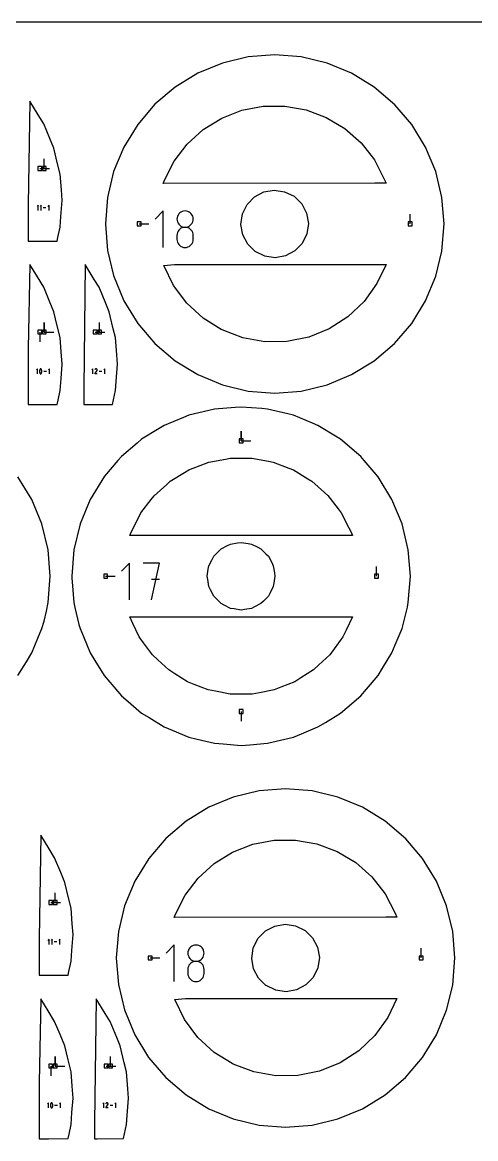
# Model space of a CAD drawing. Extents: x 0 to 800, y 0 to 1000.
# Drawn here: x 593.9 to 660.8, y 835 to 1000 of the extents above; entities that cross this region are included whole.
import ezdxf

# ---------------------------------------------------------------- set-up
doc = ezdxf.new("R2010")
doc.units = 0
doc.header["$MEASUREMENT"] = 0
for name, color, linetype in [('annotation', 7, 'Continuous'), ('boundary', 7, 'Continuous'), ('frame', 7, 'Continuous'), ('hole', 7, 'Continuous')]:
    doc.layers.add(name, color=color, linetype=linetype)

msp = doc.modelspace()

# ---------------------------------------------------------------- linework, layer by layer
at = {"layer": 'annotation', "color": 1}
for p, q in [((596.454135, 978.401139), (597.882885, 978.401139)), ((597.120386, 978.401139), (597.120386, 979.829889)), ((596.219763, 972.964966), (596.051762, 972.796918)), ((596.219763, 972.209268), (596.219763, 972.964966)), ((596.671151, 972.964966), (596.50315, 972.796918)), ((596.671151, 972.209268), (596.671151, 972.964966)), ((597.367788, 972.587117), (596.954585, 972.587117)), ((597.819129, 972.964966), (597.651127, 972.796918)), ((597.819129, 972.209268), (597.819129, 972.964966)), ((614.682229, 972.126289), (613.481619, 970.925341)), ((614.682229, 966.725749), (614.682229, 972.126289)), ((616.989606, 971.692878), (616.871194, 971.525671)), ((617.13422, 971.837378), (616.989606, 971.692878)), ((617.301627, 971.95574), (617.13422, 971.837378)), ((617.488418, 972.044533), (617.301627, 971.95574)), ((617.691184, 972.100325), (617.488418, 972.044533)), ((617.906516, 972.119685), (617.691184, 972.100325)), ((618.121848, 972.100325), (617.906516, 972.119685)), ((617.906516, 972.119685), (617.906516, 972.119685)), ((618.324614, 972.044533), (618.121848, 972.100325)), ((618.511406, 971.95574), (618.324614, 972.044533)), ((618.678813, 971.837378), (618.511406, 971.95574)), ((618.823427, 971.692878), (618.678813, 971.837378)), ((618.941839, 971.525671), (618.823427, 971.692878)), ((611.139522, 970.207347), (612.568272, 970.207347)), ((616.726613, 971.136862), (616.707262, 970.922124)), ((616.707262, 970.922124), (616.707262, 970.922124)), ((616.707262, 970.922124), (616.726624, 970.706377)), ((616.782393, 971.339189), (616.726613, 971.136862)), ((616.726624, 970.706377), (616.782432, 970.503266)), ((616.871194, 971.525671), (616.782393, 971.339189)), ((616.782432, 970.503266), (616.871269, 970.316193)), ((616.871269, 970.316193), (616.989717, 970.148564)), ((616.989717, 970.148564), (617.134359, 970.00378)), ((618.678673, 970.00378), (618.823315, 970.148564)), ((618.823315, 970.148564), (618.941763, 970.316193)), ((618.941763, 970.316193), (619.0306, 970.503266)), ((619.030639, 971.339189), (618.941839, 971.525671)), ((619.0306, 970.503266), (619.086409, 970.706377)), ((619.08642, 971.136862), (619.030639, 971.339189)), ((619.086409, 970.706377), (619.105771, 970.922124)), ((619.105771, 970.922124), (619.08642, 971.136862)), ((619.105771, 970.922124), (619.105771, 970.922124)), ((651.139522, 970.207347), (651.139522, 971.636097)), ((616.726613, 968.736213), (616.707262, 968.520567)), ((616.707262, 968.520567), (616.707262, 967.923141)), ((616.782393, 968.939245), (616.726613, 968.736213)), ((616.871194, 969.126259), (616.782393, 968.939245)), ((616.989606, 969.293846), (616.871194, 969.126259)), ((617.13422, 969.438601), (616.989606, 969.293846)), ((617.301627, 969.557118), (617.13422, 969.438601)), ((617.134359, 970.00378), (617.301778, 969.885246)), ((617.488418, 969.645991), (617.301627, 969.557118)), ((617.301778, 969.885246), (617.488555, 969.796365)), ((617.691184, 969.701812), (617.488418, 969.645991)), ((617.488555, 969.796365), (617.691273, 969.74054)), ((617.906516, 969.721176), (617.691184, 969.701812)), ((617.691273, 969.74054), (617.906516, 969.721176)), ((617.906516, 969.721176), (618.121759, 969.74054)), ((618.121848, 969.701823), (617.906516, 969.721176)), ((617.906516, 969.721176), (617.906516, 969.721176)), ((617.906516, 969.721176), (617.906516, 969.721176)), ((618.121759, 969.74054), (618.324478, 969.796365)), ((618.324614, 969.64603), (618.121848, 969.701823)), ((618.324478, 969.796365), (618.511255, 969.885246)), ((618.511406, 969.557194), (618.324614, 969.64603)), ((618.511255, 969.885246), (618.678673, 970.00378)), ((618.678813, 969.438713), (618.511406, 969.557194)), ((618.823427, 969.293986), (618.678813, 969.438713)), ((618.941839, 969.126409), (618.823427, 969.293986)), ((619.030639, 968.939382), (618.941839, 969.126409)), ((619.08642, 968.736302), (619.030639, 968.939382)), ((619.105771, 968.520567), (619.08642, 968.736302)), ((619.105771, 967.923141), (619.105771, 968.520567)), ((619.105771, 968.520567), (619.105771, 968.520567)), ((616.707262, 967.923141), (616.707262, 967.923141)), ((616.707262, 967.923141), (616.726624, 967.70751)), ((616.726624, 967.70751), (616.782432, 967.50471)), ((616.782432, 967.50471), (616.871269, 967.318088)), ((616.871269, 967.318088), (616.989717, 967.150993)), ((616.989717, 967.150993), (617.134359, 967.006772)), ((617.134359, 967.006772), (617.301778, 966.888772)), ((617.301778, 966.888772), (617.488555, 966.800341)), ((617.488555, 966.800341), (617.691273, 966.744828)), ((617.691273, 966.744828), (617.906516, 966.72558)), ((617.906516, 966.72558), (618.121759, 966.744828)), ((618.121759, 966.744828), (618.324478, 966.800341)), ((618.324478, 966.800341), (618.511255, 966.888772)), ((618.511255, 966.888772), (618.678673, 967.006772)), ((618.678673, 967.006772), (618.823315, 967.150993)), ((618.823315, 967.150993), (618.941763, 967.318088)), ((618.941763, 967.318088), (619.0306, 967.50471)), ((619.0306, 967.50471), (619.086409, 967.70751)), ((619.086409, 967.70751), (619.105771, 967.923141)), ((617.906516, 966.72558), (617.906516, 966.72558)), ((597.120386, 954.236628), (597.120386, 955.665378)), ((597.120386, 954.236628), (597.120386, 955.665378)), ((597.120386, 955.665378), (597.120386, 954.236628)), ((605.295386, 954.236628), (605.295386, 955.665378)), ((596.454135, 954.236628), (596.454135, 952.807878)), ((597.120386, 954.236628), (598.549136, 954.236628)), ((604.629136, 954.236628), (606.057886, 954.236628)), ((596.136694, 948.800456), (595.968692, 948.632407)), ((596.136694, 948.044758), (596.136694, 948.800456)), ((596.44184, 948.602397), (596.427356, 948.530883)), ((596.463566, 948.672495), (596.44184, 948.602397)), ((596.492534, 948.740617), (596.463566, 948.672495)), ((596.502289, 948.756839), (596.492534, 948.740617)), ((596.492534, 948.740617), (596.492534, 948.740617)), ((596.514447, 948.770663), (596.502289, 948.756839)), ((596.528604, 948.781956), (596.514447, 948.770663)), ((596.544359, 948.790583), (596.528604, 948.781956)), ((596.561308, 948.79641), (596.544359, 948.790583)), ((596.579049, 948.799305), (596.561308, 948.79641)), ((596.59718, 948.799132), (596.579049, 948.799305)), ((596.615299, 948.795758), (596.59718, 948.799132)), ((596.633001, 948.78905), (596.615299, 948.795758)), ((596.639778, 948.785489), (596.633001, 948.78905)), ((596.633001, 948.78905), (596.633001, 948.78905)), ((596.646281, 948.781399), (596.639778, 948.785489)), ((596.652479, 948.776811), (596.646281, 948.781399)), ((596.65834, 948.771759), (596.652479, 948.776811)), ((596.663832, 948.766275), (596.65834, 948.771759)), ((596.668924, 948.760391), (596.663832, 948.766275)), ((596.673584, 948.75414), (596.668924, 948.760391)), ((596.677781, 948.747553), (596.673584, 948.75414)), ((596.681482, 948.740664), (596.677781, 948.747553)), ((596.710591, 948.672402), (596.681482, 948.740664)), ((596.681482, 948.740664), (596.681482, 948.740664)), ((596.732423, 948.602199), (596.710591, 948.672402)), ((596.746977, 948.530615), (596.732423, 948.602199)), ((597.902198, 948.800456), (597.734197, 948.632407)), ((597.902198, 948.044758), (597.902198, 948.800456)), ((604.310896, 948.800456), (604.142894, 948.632407)), ((604.310896, 948.044758), (604.310896, 948.800456)), ((604.616827, 948.716425), (604.59479, 948.674153)), ((604.634315, 948.741224), (604.616827, 948.716425)), ((604.655296, 948.761924), (604.634315, 948.741224)), ((604.679134, 948.778362), (604.655296, 948.761924)), ((604.705188, 948.790371), (604.679134, 948.778362)), ((604.732822, 948.797784), (604.705188, 948.790371)), ((604.761397, 948.800438), (604.732822, 948.797784)), ((604.790276, 948.798164), (604.761397, 948.800438)), ((604.818819, 948.790799), (604.790276, 948.798164)), ((604.846389, 948.778176), (604.818819, 948.790799)), ((604.871047, 948.760666), (604.846389, 948.778176)), ((604.846389, 948.778176), (604.846389, 948.778176)), ((604.891664, 948.739654), (604.871047, 948.760666)), ((604.908057, 948.715785), (604.891664, 948.739654)), ((604.920041, 948.689701), (604.908057, 948.715785)), ((604.927435, 948.662048), (604.920041, 948.689701)), ((604.920234, 948.576107), (604.927714, 948.604607)), ((604.930053, 948.633468), (604.927435, 948.662048)), ((604.927714, 948.604607), (604.930053, 948.633468)), ((606.077998, 948.800456), (605.909996, 948.632407)), ((606.077998, 948.044758), (606.077998, 948.800456)), ((596.427356, 948.530883), (596.420114, 948.458511)), ((596.420114, 948.458511), (596.420114, 948.385841)), ((596.420114, 948.385841), (596.427356, 948.31343)), ((596.427356, 948.31343), (596.44184, 948.241839)), ((596.44184, 948.241839), (596.463566, 948.171626)), ((596.463566, 948.171626), (596.492534, 948.103349)), ((596.492534, 948.103349), (596.492534, 948.103349)), ((596.492534, 948.103349), (596.496223, 948.096474)), ((596.496223, 948.096474), (596.500388, 948.08992)), ((596.500388, 948.08992), (596.505014, 948.083708)), ((596.505014, 948.083708), (596.510082, 948.077858)), ((596.510082, 948.077858), (596.515575, 948.072389)), ((596.515575, 948.072389), (596.521474, 948.067321)), ((596.521474, 948.067321), (596.527764, 948.062675)), ((596.527764, 948.062675), (596.534426, 948.05847)), ((596.534426, 948.05847), (596.541442, 948.054726)), ((596.541442, 948.054726), (596.541442, 948.054726)), ((596.541442, 948.054726), (596.559005, 948.04816)), ((596.559005, 948.04816), (596.577018, 948.044898)), ((596.577018, 948.044898), (596.595073, 948.044807)), ((596.595073, 948.044807), (596.612763, 948.047754)), ((596.612763, 948.047754), (596.62968, 948.053605)), ((596.62968, 948.053605), (596.645418, 948.062228)), ((596.645418, 948.062228), (596.659569, 948.073489)), ((596.659569, 948.073489), (596.671726, 948.087257)), ((596.671726, 948.087257), (596.681482, 948.103397)), ((596.681482, 948.103397), (596.710591, 948.171532)), ((596.681482, 948.103397), (596.681482, 948.103397)), ((596.710591, 948.171532), (596.732423, 948.241641)), ((596.732423, 948.241641), (596.746977, 948.313162)), ((596.754254, 948.458208), (596.746977, 948.530615)), ((596.746977, 948.313162), (596.754254, 948.385537)), ((596.754254, 948.385537), (596.754254, 948.458208)), ((597.450858, 948.422607), (597.037655, 948.422607)), ((604.594316, 948.044752), (604.904443, 948.544017)), ((604.929939, 948.044752), (604.594316, 948.044752)), ((604.904443, 948.544017), (604.904814, 948.544475)), ((604.904443, 948.544017), (604.904443, 948.544017)), ((604.904814, 948.544475), (604.905169, 948.544938)), ((604.905169, 948.544938), (604.905512, 948.545409)), ((604.905512, 948.545409), (604.905844, 948.545891)), ((604.905844, 948.545891), (604.906168, 948.546389)), ((604.906168, 948.546389), (604.906486, 948.546906)), ((604.906486, 948.546906), (604.906801, 948.547447)), ((604.906801, 948.547447), (604.907114, 948.548014)), ((604.907114, 948.548014), (604.907429, 948.548614)), ((604.907429, 948.548614), (604.920234, 948.576107)), ((604.907429, 948.548614), (604.907429, 948.548614)), ((605.626657, 948.422607), (605.213454, 948.422607)), ((626.175542, 938.151263), (626.175542, 939.580013)), ((626.175542, 938.151263), (626.175542, 939.580013)), ((626.175542, 939.580013), (626.175542, 938.151263)), ((626.175542, 938.151263), (627.604292, 938.151263)), ((609.716724, 920.070205), (608.516115, 918.869257)), ((609.716724, 914.669665), (609.716724, 920.070205)), ((614.143145, 920.070205), (611.741588, 920.070205)), ((612.942536, 914.669665), (614.143145, 920.070205)), ((646.175542, 918.151263), (646.175542, 919.580013)), ((606.175542, 918.151263), (607.604292, 918.151263)), ((614.143145, 917.665261), (612.942536, 917.665261)), ((626.175542, 898.151263), (626.175542, 896.722513)), ((598.733394, 869.926345), (598.733394, 871.355095)), ((598.067143, 869.926345), (599.495893, 869.926345)), ((597.832771, 864.490172), (597.66477, 864.322124)), ((597.832771, 863.734474), (597.832771, 864.490172)), ((598.284159, 864.490172), (598.116158, 864.322124)), ((598.284159, 863.734474), (598.284159, 864.490172)), ((599.432137, 864.490172), (599.264135, 864.322124)), ((599.432137, 863.734474), (599.432137, 864.490172)), ((598.980796, 864.112323), (598.567593, 864.112323)), ((616.295237, 863.651495), (615.094627, 862.450547)), ((616.295237, 858.250955), (616.295237, 863.651495)), ((618.395401, 862.864395), (618.339621, 862.662068)), ((618.484202, 863.050877), (618.395401, 862.864395)), ((618.602614, 863.218084), (618.484202, 863.050877)), ((618.747228, 863.362584), (618.602614, 863.218084)), ((618.914635, 863.480946), (618.747228, 863.362584)), ((619.101426, 863.569739), (618.914635, 863.480946)), ((619.304192, 863.625531), (619.101426, 863.569739)), ((619.519524, 863.644891), (619.304192, 863.625531)), ((619.734856, 863.625531), (619.519524, 863.644891)), ((619.519524, 863.644891), (619.519524, 863.644891)), ((619.937622, 863.569739), (619.734856, 863.625531)), ((620.124414, 863.480946), (619.937622, 863.569739)), ((620.291821, 863.362584), (620.124414, 863.480946)), ((620.436435, 863.218084), (620.291821, 863.362584)), ((620.554847, 863.050877), (620.436435, 863.218084)), ((620.643647, 862.864395), (620.554847, 863.050877)), ((620.699428, 862.662068), (620.643647, 862.864395)), ((652.75253, 861.732553), (652.75253, 863.161303)), ((612.75253, 861.732553), (614.18128, 861.732553)), ((618.339621, 862.662068), (618.32027, 862.44733)), ((618.32027, 862.44733), (618.32027, 862.44733)), ((618.32027, 862.44733), (618.339632, 862.231583)), ((618.339632, 862.231583), (618.39544, 862.028472)), ((618.39544, 862.028472), (618.484277, 861.841399)), ((618.484277, 861.841399), (618.602725, 861.67377)), ((618.602725, 861.67377), (618.747367, 861.528986)), ((618.747367, 861.528986), (618.914786, 861.410452)), ((619.101426, 861.171197), (618.914635, 861.082324)), ((618.914786, 861.410452), (619.101563, 861.321571)), ((619.304192, 861.227018), (619.101426, 861.171197)), ((619.101563, 861.321571), (619.304281, 861.265746)), ((619.519524, 861.246382), (619.304192, 861.227018)), ((619.304281, 861.265746), (619.519524, 861.246382)), ((619.519524, 861.246382), (619.734767, 861.265746)), ((619.734856, 861.227029), (619.519524, 861.246382)), ((619.519524, 861.246382), (619.519524, 861.246382)), ((619.519524, 861.246382), (619.519524, 861.246382)), ((619.734767, 861.265746), (619.937486, 861.321571)), ((619.937622, 861.171236), (619.734856, 861.227029)), ((619.937486, 861.321571), (620.124263, 861.410452)), ((620.124414, 861.0824), (619.937622, 861.171236)), ((620.124263, 861.410452), (620.291681, 861.528986)), ((620.291681, 861.528986), (620.436323, 861.67377)), ((620.436323, 861.67377), (620.554771, 861.841399)), ((620.554771, 861.841399), (620.643608, 862.028472)), ((620.643608, 862.028472), (620.699417, 862.231583)), ((620.699417, 862.231583), (620.718779, 862.44733)), ((620.718779, 862.44733), (620.699428, 862.662068)), ((620.718779, 862.44733), (620.718779, 862.44733)), ((618.339621, 860.261419), (618.32027, 860.045773)), ((618.32027, 860.045773), (618.32027, 859.448347)), ((618.395401, 860.464451), (618.339621, 860.261419)), ((618.484202, 860.651465), (618.395401, 860.464451)), ((618.602614, 860.819052), (618.484202, 860.651465)), ((618.747228, 860.963807), (618.602614, 860.819052)), ((618.914635, 861.082324), (618.747228, 860.963807)), ((620.291821, 860.963919), (620.124414, 861.0824)), ((620.436435, 860.819192), (620.291821, 860.963919)), ((620.554847, 860.651615), (620.436435, 860.819192)), ((620.643647, 860.464588), (620.554847, 860.651615)), ((620.699428, 860.261508), (620.643647, 860.464588)), ((620.718779, 860.045773), (620.699428, 860.261508)), ((620.718779, 859.448347), (620.718779, 860.045773)), ((620.718779, 860.045773), (620.718779, 860.045773)), ((618.32027, 859.448347), (618.32027, 859.448347)), ((618.32027, 859.448347), (618.339632, 859.232716)), ((618.339632, 859.232716), (618.39544, 859.029916)), ((618.39544, 859.029916), (618.484277, 858.843294)), ((618.484277, 858.843294), (618.602725, 858.676199)), ((618.602725, 858.676199), (618.747367, 858.531978)), ((618.747367, 858.531978), (618.914786, 858.413978)), ((618.914786, 858.413978), (619.101563, 858.325547)), ((619.101563, 858.325547), (619.304281, 858.270034)), ((619.304281, 858.270034), (619.519524, 858.250786)), ((619.519524, 858.250786), (619.734767, 858.270034)), ((619.519524, 858.250786), (619.519524, 858.250786)), ((619.734767, 858.270034), (619.937486, 858.325547)), ((619.937486, 858.325547), (620.124263, 858.413978)), ((620.124263, 858.413978), (620.291681, 858.531978)), ((620.291681, 858.531978), (620.436323, 858.676199)), ((620.436323, 858.676199), (620.554771, 858.843294)), ((620.554771, 858.843294), (620.643608, 859.029916)), ((620.643608, 859.029916), (620.699417, 859.232716)), ((620.699417, 859.232716), (620.718779, 859.448347)), ((598.733394, 845.761834), (598.733394, 847.190584)), ((598.733394, 845.761834), (598.733394, 847.190584)), ((598.733394, 847.190584), (598.733394, 845.761834)), ((606.908394, 845.761834), (606.908394, 847.190584)), ((598.067143, 845.761834), (598.067143, 844.333084)), ((598.733394, 845.761834), (600.162144, 845.761834)), ((606.242144, 845.761834), (607.670894, 845.761834)), ((597.749702, 840.325662), (597.5817, 840.157613)), ((597.749702, 839.569964), (597.749702, 840.325662)), ((598.040364, 840.056089), (598.033122, 839.983717)), ((598.033122, 839.983717), (598.033122, 839.911047)), ((598.033122, 839.911047), (598.040364, 839.838636)), ((598.054848, 840.127603), (598.040364, 840.056089)), ((598.040364, 839.838636), (598.054848, 839.767045)), ((598.076574, 840.197701), (598.054848, 840.127603)), ((598.054848, 839.767045), (598.076574, 839.696832)), ((598.105542, 840.265823), (598.076574, 840.197701)), ((598.115297, 840.282045), (598.105542, 840.265823)), ((598.105542, 840.265823), (598.105542, 840.265823)), ((598.127455, 840.295869), (598.115297, 840.282045)), ((598.141612, 840.307162), (598.127455, 840.295869)), ((598.157367, 840.315789), (598.141612, 840.307162)), ((598.174316, 840.321616), (598.157367, 840.315789)), ((598.192057, 840.324511), (598.174316, 840.321616)), ((598.210188, 840.324338), (598.192057, 840.324511)), ((598.228307, 840.320964), (598.210188, 840.324338)), ((598.246009, 840.314256), (598.228307, 840.320964)), ((598.252786, 840.310695), (598.246009, 840.314256)), ((598.246009, 840.314256), (598.246009, 840.314256)), ((598.259289, 840.306605), (598.252786, 840.310695)), ((598.265487, 840.302017), (598.259289, 840.306605)), ((598.271348, 840.296965), (598.265487, 840.302017)), ((598.27684, 840.291481), (598.271348, 840.296965)), ((598.281932, 840.285597), (598.27684, 840.291481)), ((598.286592, 840.279346), (598.281932, 840.285597)), ((598.290789, 840.272759), (598.286592, 840.279346)), ((598.29449, 840.26587), (598.290789, 840.272759)), ((598.323599, 840.197608), (598.29449, 840.26587)), ((598.29449, 840.26587), (598.29449, 840.26587)), ((598.345431, 840.127405), (598.323599, 840.197608)), ((598.323599, 839.696738), (598.345431, 839.766847)), ((598.359985, 840.055821), (598.345431, 840.127405)), ((598.345431, 839.766847), (598.359985, 839.838368)), ((598.367262, 839.983414), (598.359985, 840.055821)), ((598.359985, 839.838368), (598.367262, 839.910743)), ((598.367262, 839.910743), (598.367262, 839.983414)), ((599.063866, 839.947813), (598.650663, 839.947813)), ((599.515206, 840.325662), (599.347205, 840.157613)), ((599.515206, 839.569964), (599.515206, 840.325662)), ((605.923904, 840.325662), (605.755902, 840.157613)), ((605.923904, 839.569964), (605.923904, 840.325662)), ((606.207324, 839.569958), (606.517451, 840.069223)), ((606.229835, 840.241631), (606.207798, 840.199359)), ((606.247323, 840.26643), (606.229835, 840.241631)), ((606.268304, 840.28713), (606.247323, 840.26643)), ((606.292142, 840.303568), (606.268304, 840.28713)), ((606.318196, 840.315577), (606.292142, 840.303568)), ((606.34583, 840.32299), (606.318196, 840.315577)), ((606.374405, 840.325644), (606.34583, 840.32299)), ((606.403284, 840.32337), (606.374405, 840.325644)), ((606.431827, 840.316005), (606.403284, 840.32337)), ((606.459397, 840.303382), (606.431827, 840.316005)), ((606.484055, 840.285872), (606.459397, 840.303382)), ((606.459397, 840.303382), (606.459397, 840.303382)), ((606.504672, 840.26486), (606.484055, 840.285872)), ((606.521065, 840.240991), (606.504672, 840.26486)), ((606.517451, 840.069223), (606.517822, 840.069681)), ((606.517451, 840.069223), (606.517451, 840.069223)), ((606.517822, 840.069681), (606.518177, 840.070144)), ((606.518177, 840.070144), (606.51852, 840.070615)), ((606.51852, 840.070615), (606.518852, 840.071097)), ((606.518852, 840.071097), (606.519176, 840.071595)), ((606.519176, 840.071595), (606.519494, 840.072112)), ((606.519494, 840.072112), (606.519809, 840.072653)), ((606.519809, 840.072653), (606.520122, 840.07322)), ((606.520122, 840.07322), (606.520437, 840.07382)), ((606.520437, 840.07382), (606.533242, 840.101313)), ((606.520437, 840.07382), (606.520437, 840.07382)), ((606.533049, 840.214907), (606.521065, 840.240991)), ((606.540443, 840.187254), (606.533049, 840.214907)), ((606.533242, 840.101313), (606.540722, 840.129813)), ((606.543061, 840.158674), (606.540443, 840.187254)), ((606.540722, 840.129813), (606.543061, 840.158674)), ((607.239665, 839.947813), (606.826462, 839.947813)), ((607.691006, 840.325662), (607.523004, 840.157613)), ((607.691006, 839.569964), (607.691006, 840.325662)), ((598.076574, 839.696832), (598.105542, 839.628555)), ((598.105542, 839.628555), (598.105542, 839.628555)), ((598.105542, 839.628555), (598.109231, 839.62168)), ((598.109231, 839.62168), (598.113396, 839.615126)), ((598.113396, 839.615126), (598.118022, 839.608914)), ((598.118022, 839.608914), (598.12309, 839.603064)), ((598.12309, 839.603064), (598.128583, 839.597595)), ((598.128583, 839.597595), (598.134482, 839.592527)), ((598.134482, 839.592527), (598.140772, 839.587881)), ((598.140772, 839.587881), (598.147434, 839.583676)), ((598.147434, 839.583676), (598.15445, 839.579932)), ((598.15445, 839.579932), (598.15445, 839.579932)), ((598.15445, 839.579932), (598.172013, 839.573366)), ((598.172013, 839.573366), (598.190026, 839.570104)), ((598.190026, 839.570104), (598.208081, 839.570013)), ((598.208081, 839.570013), (598.225771, 839.57296)), ((598.225771, 839.57296), (598.242688, 839.578811)), ((598.242688, 839.578811), (598.258426, 839.587434)), ((598.258426, 839.587434), (598.272577, 839.598695)), ((598.272577, 839.598695), (598.284734, 839.612463)), ((598.284734, 839.612463), (598.29449, 839.628603)), ((598.29449, 839.628603), (598.323599, 839.696738)), ((598.29449, 839.628603), (598.29449, 839.628603)), ((606.542947, 839.569958), (606.207324, 839.569958))]:
    msp.add_line(p, q, dxfattribs=at)
at = {"layer": 'boundary', "color": 5}
for p, q in [((627.228661, 994.899558), (623.414098, 993.983762)), ((631.139522, 995.207347), (627.228661, 994.899558)), ((635.050384, 994.899558), (631.139522, 995.207347)), ((638.864946, 993.983762), (635.050384, 994.899558)), ((623.414098, 993.983762), (619.789759, 992.482512)), ((642.489285, 992.482512), (638.864946, 993.983762)), ((619.789759, 992.482512), (616.444892, 990.432774)), ((645.834153, 990.432774), (642.489285, 992.482512)), ((616.444892, 990.432774), (613.461852, 987.885018)), ((648.894603, 987.795763), (645.834153, 990.432774)), ((594.988935, 988.352399), (594.76351, 973.020585)), ((596.214679, 986.352167), (594.988935, 988.352399)), ((613.461852, 987.885018), (610.921612, 984.912157)), ((651.364947, 984.901978), (648.894603, 987.795763)), ((597.038674, 985.00753), (596.214679, 986.352167)), ((597.93642, 982.840177), (597.038674, 985.00753)), ((610.921612, 984.912157), (608.864359, 981.557109)), ((653.414686, 981.557109), (651.364947, 984.901978)), ((598.539922, 981.383195), (597.93642, 982.840177)), ((599.087569, 979.102086), (598.539922, 981.383195)), ((608.864359, 981.557109), (607.36311, 977.932773)), ((654.915934, 977.932773), (653.414686, 981.557109)), ((599.45572, 977.568632), (599.087569, 979.102086)), ((599.639779, 975.229935), (599.45572, 977.568632)), ((607.36311, 977.932773), (606.447313, 974.118211)), ((655.831732, 974.118211), (654.915934, 977.932773)), ((599.763511, 973.657768), (599.639779, 975.229935)), ((599.579452, 971.319072), (599.763511, 973.657768)), ((606.447313, 974.118211), (606.139522, 970.207347)), ((656.139522, 970.207347), (655.831732, 974.118211)), ((594.76351, 973.020585), (594.76351, 967.668258)), ((599.45572, 969.746905), (599.579452, 971.319072)), ((606.139522, 970.207347), (606.1426, 970.168239)), ((606.1426, 970.168239), (606.447313, 966.296484)), ((655.810745, 966.192663), (656.139522, 970.207347)), ((599.141961, 968.194788), (599.45572, 969.746905)), ((594.76351, 967.668258), (595.635093, 967.668714)), ((595.635093, 967.668714), (599.035975, 967.670494)), ((599.035975, 967.670494), (599.141961, 968.194788)), ((606.447313, 966.296484), (607.338623, 962.567558)), ((654.915934, 962.481923), (655.810745, 966.192663)), ((594.988935, 964.187889), (594.76351, 951.794605)), ((596.099894, 962.37497), (594.988935, 964.187889)), ((603.163936, 964.187889), (602.938511, 945.917543)), ((604.504465, 962.000344), (603.163936, 964.187889)), ((597.038674, 960.843019), (596.099894, 962.37497)), ((605.213675, 960.843019), (604.504465, 962.000344)), ((607.338623, 962.567558), (608.864359, 958.857586)), ((653.414686, 958.857586), (654.915934, 962.481923)), ((597.852351, 958.87863), (597.038674, 960.843019)), ((606.195491, 958.472704), (605.213675, 960.843019)), ((598.539922, 957.218684), (597.852351, 958.87863)), ((608.864359, 958.857586), (610.914097, 955.512717)), ((651.364947, 955.512717), (653.414686, 958.857586)), ((599.036285, 955.151191), (598.539922, 957.218684)), ((606.714923, 957.218684), (606.195491, 958.472704)), ((607.313855, 954.72396), (606.714923, 957.218684)), ((610.914097, 955.512717), (613.461852, 952.529676)), ((648.817192, 952.529676), (651.364947, 955.512717)), ((599.45572, 953.404121), (599.036285, 955.151191)), ((607.630721, 953.404121), (607.313855, 954.72396)), ((599.622542, 951.284433), (599.45572, 953.404121)), ((607.832016, 950.846417), (607.630721, 953.404121)), ((613.461852, 952.529676), (616.444892, 949.981924)), ((645.834153, 949.981924), (648.817192, 952.529676)), ((594.76351, 951.794605), (594.76351, 943.503748)), ((599.763511, 949.493258), (599.622542, 951.284433)), ((607.938511, 949.493258), (607.832016, 950.846417)), ((599.596688, 947.37357), (599.763511, 949.493258)), ((607.737216, 946.935553), (607.938511, 949.493258)), ((616.444892, 949.981924), (619.789759, 947.932185)), ((642.489285, 947.932185), (645.834153, 949.981924)), ((599.45572, 945.582395), (599.596688, 947.37357)), ((607.630721, 945.582395), (607.737216, 946.935553)), ((619.789759, 947.932185), (623.414098, 946.430935)), ((638.864946, 946.430935), (642.489285, 947.932185)), ((599.171343, 944.175626), (599.45572, 945.582395)), ((602.938511, 945.917543), (602.938511, 943.503748)), ((607.210976, 943.505983), (607.630721, 945.582395)), ((623.414098, 946.430935), (627.228661, 945.515139)), ((627.228661, 945.515139), (631.139522, 945.207347)), ((631.139522, 945.207347), (635.050384, 945.515139)), ((635.050384, 945.515139), (638.864946, 946.430935)), ((599.035975, 943.505983), (599.171343, 944.175626)), ((594.76351, 943.503748), (596.113609, 943.504454)), ((596.113609, 943.504454), (599.035975, 943.505983)), ((602.938511, 943.503748), (603.331578, 943.503954)), ((603.331578, 943.503954), (607.210976, 943.505983)), ((621.425477, 942.641999), (618.450118, 941.927678)), ((622.26468, 942.843474), (621.425477, 942.641999)), ((625.315152, 943.08355), (622.26468, 942.843474)), ((626.175542, 943.151263), (625.315152, 943.08355)), ((629.226014, 942.911188), (626.175542, 943.151263)), ((630.086403, 942.843474), (629.226014, 942.911188)), ((633.061762, 942.129153), (630.086403, 942.843474)), ((633.900966, 941.927678), (633.061762, 942.129153)), ((614.825779, 940.426428), (614.089908, 939.975486)), ((617.652763, 941.597403), (614.825779, 940.426428)), ((618.450118, 941.927678), (617.652763, 941.597403)), ((636.72795, 940.756703), (633.900966, 941.927678)), ((637.525305, 940.426428), (636.72795, 940.756703)), ((640.134302, 938.827632), (637.525305, 940.426428)), ((614.089908, 939.975486), (611.480911, 938.37669)), ((640.870172, 938.37669), (640.134302, 938.827632)), ((610.824643, 937.816183), (608.497872, 935.828934)), ((611.480911, 938.37669), (610.824643, 937.816183)), ((643.196943, 936.389441), (640.870172, 938.37669)), ((608.497872, 935.828934), (607.98696, 935.239847)), ((643.853212, 935.828934), (643.196943, 936.389441)), ((644.364124, 935.239847), (643.853212, 935.828934)), ((607.98696, 935.239847), (605.999711, 932.913075)), ((646.400967, 932.845894), (644.364124, 935.239847)), ((595.275705, 929.501025), (593.225966, 932.845894)), ((605.999711, 932.913075), (603.900378, 929.501025)), ((648.450705, 929.501025), (646.400967, 932.845894)), ((596.776953, 925.876689), (595.275705, 929.501025)), ((603.900378, 929.501025), (602.39913, 925.876689)), ((649.951954, 925.876689), (648.450705, 929.501025)), ((597.692751, 922.062127), (596.776953, 925.876689)), ((602.39913, 925.876689), (601.483332, 922.062127)), ((650.867751, 922.062127), (649.951954, 925.876689)), ((598.000542, 918.151263), (597.692751, 922.062127)), ((601.483332, 922.062127), (601.175542, 918.151263)), ((651.175542, 918.151263), (650.867751, 922.062127)), ((597.692751, 914.2404), (598.000542, 918.151263)), ((601.175542, 918.151263), (601.195856, 917.893146)), ((601.195856, 917.893146), (601.483332, 914.2404)), ((650.867751, 914.2404), (651.175542, 918.151263)), ((597.436707, 912.973789), (597.692751, 914.2404)), ((601.483332, 914.2404), (601.623925, 913.546785)), ((650.729236, 913.555184), (650.867751, 914.2404)), ((597.079546, 911.48611), (597.436707, 912.973789)), ((601.623925, 913.546785), (602.23751, 910.99103)), ((650.115651, 910.999429), (650.729236, 913.555184)), ((596.776953, 910.425839), (597.079546, 911.48611)), ((602.23751, 910.99103), (602.39913, 910.425839)), ((649.951954, 910.425839), (650.115651, 910.999429)), ((595.275705, 906.801502), (596.191467, 909.012348)), ((596.191467, 909.012348), (596.776953, 910.425839)), ((602.39913, 910.425839), (602.894542, 909.229808)), ((602.894542, 909.229808), (603.900378, 906.801502)), ((648.946117, 907.997533), (649.951954, 910.425839)), ((648.450705, 906.801502), (648.946117, 907.997533)), ((594.476307, 905.497003), (595.275705, 906.801502)), ((603.900378, 906.801502), (604.576792, 905.697695)), ((604.576792, 905.697695), (605.950117, 903.456633)), ((647.077381, 904.560439), (648.450705, 906.801502)), ((593.225966, 903.456633), (594.476307, 905.497003)), ((646.400967, 903.456633), (647.077381, 904.560439)), ((605.950117, 903.456633), (606.790876, 902.472229)), ((606.790876, 902.472229), (608.497872, 900.473592)), ((644.693971, 901.457995), (646.400967, 903.456633)), ((643.853212, 900.473592), (644.693971, 901.457995)), ((608.497872, 900.473592), (609.482275, 899.632834)), ((609.482275, 899.632834), (611.480911, 897.92584)), ((641.854575, 898.766598), (643.853212, 900.473592)), ((611.480911, 897.92584), (612.584718, 897.249426)), ((638.629111, 896.552515), (640.870172, 897.92584)), ((640.870172, 897.92584), (641.854575, 898.766598)), ((612.584718, 897.249426), (614.825779, 895.876101)), ((614.825779, 895.876101), (616.021811, 895.380689)), ((635.096998, 894.870264), (637.525305, 895.876101)), ((637.525305, 895.876101), (638.629111, 896.552515)), ((616.021811, 895.380689), (618.450118, 894.374851)), ((618.450118, 894.374851), (619.708924, 894.072639)), ((631.345209, 893.761268), (633.900966, 894.374851)), ((633.900966, 894.374851), (635.096998, 894.870264)), ((619.708924, 894.072639), (622.26468, 893.459055)), ((622.26468, 893.459055), (623.555265, 893.357484)), ((623.555265, 893.357484), (626.175542, 893.151263)), ((626.175542, 893.151263), (627.466126, 893.252834)), ((627.466126, 893.252834), (630.086404, 893.459055)), ((630.086404, 893.459055), (631.345209, 893.761268)), ((628.841669, 886.424764), (625.027106, 885.508968)), ((632.75253, 886.732553), (628.841669, 886.424764)), ((636.663392, 886.424764), (632.75253, 886.732553)), ((640.477954, 885.508968), (636.663392, 886.424764)), ((625.027106, 885.508968), (621.402767, 884.007718)), ((644.102293, 884.007718), (640.477954, 885.508968)), ((621.402767, 884.007718), (618.0579, 881.95798)), ((647.447161, 881.95798), (644.102293, 884.007718)), ((618.0579, 881.95798), (615.07486, 879.410224)), ((650.507611, 879.320969), (647.447161, 881.95798)), ((596.601943, 879.877605), (596.376518, 864.545791)), ((597.827687, 877.877373), (596.601943, 879.877605)), ((615.07486, 879.410224), (612.53462, 876.437363)), ((652.977955, 876.427184), (650.507611, 879.320969)), ((598.651682, 876.532736), (597.827687, 877.877373)), ((599.549428, 874.365383), (598.651682, 876.532736)), ((612.53462, 876.437363), (610.477367, 873.082315)), ((655.027694, 873.082315), (652.977955, 876.427184)), ((600.15293, 872.908401), (599.549428, 874.365383)), ((600.700577, 870.627292), (600.15293, 872.908401)), ((610.477367, 873.082315), (608.976118, 869.457979)), ((656.528942, 869.457979), (655.027694, 873.082315)), ((601.068728, 869.093838), (600.700577, 870.627292)), ((608.976118, 869.457979), (608.060321, 865.643417)), ((657.44474, 865.643417), (656.528942, 869.457979)), ((601.252787, 866.755141), (601.068728, 869.093838)), ((601.376519, 865.182974), (601.252787, 866.755141)), ((596.376518, 864.545791), (596.376518, 859.193464)), ((601.19246, 862.844278), (601.376519, 865.182974)), ((608.060321, 865.643417), (607.75253, 861.732553)), ((657.75253, 861.732553), (657.44474, 865.643417)), ((601.068728, 861.272111), (601.19246, 862.844278)), ((600.754969, 859.719994), (601.068728, 861.272111)), ((607.75253, 861.732553), (607.755608, 861.693445)), ((607.755608, 861.693445), (608.060321, 857.82169)), ((657.423753, 857.717869), (657.75253, 861.732553)), ((600.648983, 859.1957), (600.754969, 859.719994)), ((596.376518, 859.193464), (597.248101, 859.19392)), ((597.248101, 859.19392), (600.648983, 859.1957)), ((608.060321, 857.82169), (608.951631, 854.092764)), ((656.528942, 854.007129), (657.423753, 857.717869)), ((596.601943, 855.713095), (596.376518, 843.319811)), ((597.712902, 853.900176), (596.601943, 855.713095)), ((604.776944, 855.713095), (604.551519, 837.442749)), ((606.117473, 853.52555), (604.776944, 855.713095)), ((598.651682, 852.368225), (597.712902, 853.900176)), ((606.826683, 852.368225), (606.117473, 853.52555)), ((608.951631, 854.092764), (610.477367, 850.382792)), ((655.027694, 850.382792), (656.528942, 854.007129)), ((599.465359, 850.403836), (598.651682, 852.368225)), ((607.808499, 849.99791), (606.826683, 852.368225)), ((600.15293, 848.74389), (599.465359, 850.403836)), ((608.327931, 848.74389), (607.808499, 849.99791)), ((610.477367, 850.382792), (612.527105, 847.037923)), ((652.977955, 847.037923), (655.027694, 850.382792)), ((600.649293, 846.676397), (600.15293, 848.74389)), ((608.926863, 846.249166), (608.327931, 848.74389)), ((601.068728, 844.929327), (600.649293, 846.676397)), ((612.527105, 847.037923), (615.07486, 844.054882)), ((650.4302, 844.054882), (652.977955, 847.037923)), ((601.23555, 842.809639), (601.068728, 844.929327)), ((609.243729, 844.929327), (608.926863, 846.249166)), ((609.445024, 842.371623), (609.243729, 844.929327)), ((596.376518, 843.319811), (596.376518, 835.028954)), ((615.07486, 844.054882), (618.0579, 841.50713)), ((647.447161, 841.50713), (650.4302, 844.054882)), ((601.376519, 841.018464), (601.23555, 842.809639)), ((609.551519, 841.018464), (609.445024, 842.371623)), ((618.0579, 841.50713), (621.402767, 839.457391)), ((644.102293, 839.457391), (647.447161, 841.50713)), ((601.209696, 838.898776), (601.376519, 841.018464)), ((609.350224, 838.460759), (609.551519, 841.018464)), ((601.068728, 837.107601), (601.209696, 838.898776)), ((609.243729, 837.107601), (609.350224, 838.460759)), ((621.402767, 839.457391), (625.027106, 837.956141)), ((640.477954, 837.956141), (644.102293, 839.457391)), ((600.784351, 835.700832), (601.068728, 837.107601)), ((604.551519, 837.442749), (604.551519, 835.028954)), ((608.823984, 835.031189), (609.243729, 837.107601)), ((625.027106, 837.956141), (628.841669, 837.040345)), ((628.841669, 837.040345), (632.75253, 836.732553)), ((632.75253, 836.732553), (636.663392, 837.040345)), ((636.663392, 837.040345), (640.477954, 837.956141)), ((596.376518, 835.028954), (597.726617, 835.02966)), ((597.726617, 835.02966), (600.648983, 835.031189)), ((600.648983, 835.031189), (600.784351, 835.700832)), ((604.551519, 835.028954), (604.944586, 835.02916)), ((604.944586, 835.02916), (608.823984, 835.031189))]:
    msp.add_line(p, q, dxfattribs=at)
at = {"layer": 'frame', "color": 5}
msp.add_line((800, 1000), (0, 1000), dxfattribs=at)
at = {"layer": 'hole', "color": 5}
for p, q in [((623.313333, 985.849326), (626.28935, 987.012004)), ((626.28935, 987.012004), (629.427215, 987.613918)), ((629.427215, 987.613918), (632.62222, 987.634978)), ((632.62222, 987.634978), (635.767748, 987.074484)), ((635.767748, 987.074484), (638.758832, 985.951134)), ((620.598474, 984.164679), (623.313333, 985.849326)), ((638.758832, 985.951134), (641.495663, 984.302419)), ((618.23537, 982.014273), (620.598474, 984.164679)), ((641.495663, 984.302419), (643.886911, 982.183356)), ((616.302871, 979.46988), (618.23537, 982.014273)), ((643.886911, 982.183356), (645.852782, 979.664656)), ((596.739885, 978.686889), (596.168385, 978.686889)), ((596.168385, 978.686889), (596.168385, 978.115389)), ((596.739885, 978.115389), (596.739885, 978.686889)), ((597.406136, 978.686889), (596.834636, 978.686889)), ((596.834636, 978.686889), (596.834636, 978.115389)), ((597.406136, 978.115389), (597.406136, 978.686889)), ((614.885975, 976.692522), (616.302871, 979.46988)), ((645.852782, 979.664656), (647.327676, 976.830367)), ((596.168385, 978.115389), (596.739885, 978.115389)), ((596.834636, 978.115389), (597.406136, 978.115389)), ((614.697095, 976.198726), (614.885975, 976.692522)), ((647.327676, 976.830367), (647.575657, 976.215969)), ((645.931728, 976.215107), (614.697095, 976.198726)), ((629.524745, 974.927122), (631.062268, 975.195113)), ((631.062268, 975.195113), (632.607353, 974.974868)), ((647.575657, 976.215969), (645.931728, 976.215107)), ((627.058927, 973.076584), (628.145288, 974.197126)), ((628.145288, 974.197126), (629.524745, 974.927122)), ((632.607353, 974.974868), (634.008756, 974.287944)), ((634.008756, 974.287944), (635.129299, 973.201584)), ((626.372004, 971.675179), (627.058927, 973.076584)), ((635.129299, 973.201584), (635.859295, 971.822126)), ((635.859295, 971.822126), (636.127286, 970.284601)), ((611.425272, 970.493097), (610.853772, 970.493097)), ((610.853772, 970.493097), (610.853772, 969.921597)), ((611.425272, 969.921597), (611.425272, 970.493097)), ((626.151758, 970.130093), (626.372004, 971.675179)), ((626.41975, 968.592571), (626.151758, 970.130093)), ((636.127286, 970.284601), (635.907041, 968.739518)), ((651.425272, 970.493097), (650.853772, 970.493097)), ((650.853772, 970.493097), (650.853772, 969.921597)), ((651.425272, 969.921597), (651.425272, 970.493097)), ((610.853772, 969.921597), (611.425272, 969.921597)), ((627.149745, 967.213113), (626.41975, 968.592571)), ((635.907041, 968.739518), (635.220117, 967.338113)), ((650.853772, 969.921597), (651.425272, 969.921597)), ((628.200596, 966.16226), (627.149745, 967.213113)), ((635.220117, 967.338113), (634.133756, 966.217568)), ((628.270288, 966.12675), (628.200596, 966.16226)), ((629.671692, 965.439829), (628.270288, 966.12675)), ((631.216777, 965.219582), (629.671692, 965.439829)), ((632.754299, 965.487574), (631.216777, 965.219582)), ((634.133756, 966.217568), (632.754299, 965.487574)), ((614.773937, 964.050565), (616.347316, 964.19959)), ((616.211344, 961.103075), (614.773937, 964.050565)), ((616.347316, 964.19959), (647.581949, 964.215972)), ((647.581949, 964.215972), (646.244469, 961.399456)), ((618.173824, 958.475811), (616.211344, 961.103075)), ((646.244469, 961.399456), (644.334223, 958.733975)), ((644.334223, 958.733975), (641.959875, 956.472053)), ((620.592348, 956.261183), (618.173824, 958.475811)), ((623.229162, 954.597219), (620.592348, 956.261183)), ((641.959875, 956.472053), (639.204939, 954.693244)), ((596.739885, 954.522378), (596.168385, 954.522378)), ((596.168385, 954.522378), (596.168385, 953.950878)), ((596.168385, 953.950878), (596.739885, 953.950878)), ((596.739885, 953.950878), (596.739885, 954.522378)), ((597.406136, 954.522378), (596.834636, 954.522378)), ((596.834636, 954.522378), (596.834636, 953.950878)), ((596.834636, 953.950878), (597.406136, 953.950878)), ((597.406136, 953.950878), (597.406136, 954.522378)), ((604.914886, 954.522378), (604.343386, 954.522378)), ((604.343386, 954.522378), (604.343386, 953.950878)), ((604.343386, 953.950878), (604.914886, 953.950878)), ((604.914886, 953.950878), (604.914886, 954.522378)), ((605.581136, 954.522378), (605.009636, 954.522378)), ((605.009636, 954.522378), (605.009636, 953.950878)), ((605.009636, 953.950878), (605.581136, 953.950878)), ((605.581136, 953.950878), (605.581136, 954.522378)), ((623.381853, 954.537095), (623.229162, 954.597219)), ((626.444221, 953.36418), (623.381853, 954.537095)), ((639.204939, 954.693244), (636.166315, 953.460122)), ((629.671738, 952.78369), (626.444221, 953.36418)), ((632.950882, 952.816047), (629.671738, 952.78369)), ((636.166315, 953.460122), (632.950882, 952.816047)), ((626.461292, 938.437013), (625.889792, 938.437013)), ((625.889792, 938.437013), (625.889792, 937.865513)), ((625.889792, 937.865513), (626.461292, 937.865513)), ((626.461292, 937.865513), (626.461292, 938.437013)), ((621.424857, 934.994094), (623.876514, 935.448974)), ((623.876514, 935.448974), (624.568007, 935.577274)), ((624.568007, 935.577274), (627.061505, 935.578581)), ((627.061505, 935.578581), (627.7648, 935.57895)), ((627.7648, 935.57895), (630.216932, 935.126644)), ((617.840407, 933.481688), (618.440236, 933.848877)), ((618.440236, 933.848877), (620.76824, 934.742146)), ((620.76824, 934.742146), (621.424857, 934.994094)), ((630.216932, 935.126644), (630.908559, 934.99907)), ((630.908559, 934.99907), (633.237499, 934.10824)), ((633.237499, 934.10824), (633.894379, 933.85698)), ((633.894379, 933.85698), (636.02241, 932.557356)), ((615.190715, 931.709655), (615.71374, 932.179834)), ((615.71374, 932.179834), (617.840407, 933.481688)), ((636.02241, 932.557356), (636.622624, 932.190795)), ((636.622624, 932.190795), (638.478733, 930.525746)), ((613.336355, 930.042655), (615.190715, 931.709655)), ((638.478733, 930.525746), (639.002251, 930.056116)), ((611.387406, 927.508671), (612.907586, 929.485179)), ((612.907586, 929.485179), (613.336355, 930.042655)), ((639.002251, 930.056116), (640.524502, 928.081201)), ((611.067203, 926.882497), (611.387406, 927.508671)), ((640.524502, 928.081201), (640.953855, 927.524174)), ((640.953855, 927.524174), (642.091451, 925.305296)), ((609.931936, 924.662427), (611.067203, 926.882497)), ((609.733115, 924.142642), (609.931936, 924.662427)), ((631.761751, 924.154195), (609.733115, 924.142642)), ((642.611677, 924.159885), (631.761751, 924.154195)), ((642.091451, 925.305296), (642.412311, 924.679459)), ((642.412311, 924.679459), (642.611677, 924.159885)), ((622.871583, 921.831318), (623.236616, 922.19635)), ((623.236616, 922.19635), (624.170489, 922.672183)), ((624.170489, 922.672183), (624.630457, 922.906548)), ((624.630457, 922.906548), (625.665664, 923.070508)), ((625.665664, 923.070508), (626.175542, 923.151265)), ((626.175542, 923.151265), (627.210749, 922.987305)), ((627.210749, 922.987305), (627.720627, 922.906548)), ((627.720627, 922.906548), (628.6545, 922.430716)), ((628.6545, 922.430716), (629.114468, 922.19635)), ((629.114468, 922.19635), (629.855594, 921.455225)), ((621.420259, 919.69635), (621.896092, 920.630224)), ((621.896092, 920.630224), (622.130457, 921.090192)), ((622.130457, 921.090192), (622.871583, 921.831318)), ((629.855594, 921.455225), (630.220627, 921.090192)), ((630.220627, 921.090192), (630.696459, 920.156318)), ((621.175542, 918.151263), (621.339503, 919.186471)), ((621.339503, 919.186471), (621.420259, 919.69635)), ((630.696459, 920.156318), (630.930825, 919.69635)), ((630.930825, 919.69635), (631.094785, 918.661142)), ((606.461292, 918.437013), (605.889792, 918.437013)), ((605.889792, 918.437013), (605.889792, 917.865513)), ((605.889792, 917.865513), (606.461292, 917.865513)), ((606.461292, 917.865513), (606.461292, 918.437013)), ((621.256299, 917.641386), (621.175542, 918.151263)), ((621.420259, 916.60618), (621.256299, 917.641386)), ((631.175542, 918.151263), (631.011581, 917.116057)), ((631.094785, 918.661142), (631.175542, 918.151263)), ((646.461292, 918.437013), (645.889792, 918.437013)), ((645.889792, 918.437013), (645.889792, 917.865513)), ((645.889792, 917.865513), (646.461292, 917.865513)), ((646.461292, 917.865513), (646.461292, 918.437013)), ((621.654625, 916.146211), (621.420259, 916.60618)), ((622.130457, 915.212337), (621.654625, 916.146211)), ((630.454992, 915.672305), (630.220627, 915.212337)), ((630.930825, 916.60618), (630.454992, 915.672305)), ((631.011581, 917.116057), (630.930825, 916.60618)), ((622.495489, 914.847304), (622.130457, 915.212337)), ((623.236616, 914.106176), (622.495489, 914.847304)), ((623.696583, 913.871811), (623.236616, 914.106176)), ((629.114468, 914.106176), (628.180595, 913.630345)), ((629.479501, 914.471209), (629.114468, 914.106176)), ((630.220627, 915.212337), (629.479501, 914.471209)), ((624.630457, 913.395981), (623.696583, 913.871811)), ((625.140335, 913.315223), (624.630457, 913.395981)), ((626.175542, 913.151262), (625.140335, 913.315223)), ((626.68542, 913.232019), (626.175542, 913.151262)), ((627.720627, 913.395981), (626.68542, 913.232019)), ((628.180595, 913.630345), (627.720627, 913.395981)), ((609.739407, 912.142644), (620.589333, 912.148334)), ((610.205031, 911.164765), (609.739407, 912.142644)), ((611.15039, 909.179376), (610.205031, 911.164765)), ((620.589333, 912.148334), (642.617969, 912.159888)), ((642.617969, 912.159888), (641.674694, 910.173503)), ((611.790414, 908.305635), (611.15039, 909.179376)), ((641.210095, 909.195134), (639.912515, 907.419815)), ((641.674694, 910.173503), (641.210095, 909.195134)), ((613.089857, 906.531677), (611.790414, 908.305635)), ((639.912515, 907.419815), (639.273409, 906.545404)), ((613.881768, 905.792807), (613.089857, 906.531677)), ((615.489588, 904.292677), (613.881768, 905.792807)), ((639.273409, 906.545404), (637.667162, 905.043592)), ((616.405534, 903.714668), (615.489588, 904.292677)), ((636.876025, 904.303893), (635.01761, 903.128408)), ((637.667162, 905.043592), (636.876025, 904.303893)), ((618.265181, 902.541135), (616.405534, 903.714668)), ((619.272944, 902.144315), (618.265181, 902.541135)), ((634.102271, 902.549437), (632.057053, 901.74163)), ((635.01761, 903.128408), (634.102271, 902.549437)), ((621.319008, 901.338652), (619.272944, 902.144315)), ((622.383142, 901.136979), (621.319008, 901.338652)), ((624.543655, 900.727521), (622.383142, 901.136979)), ((628.889623, 900.932028), (627.825702, 900.729237)), ((631.049707, 901.343754), (628.889623, 900.932028)), ((632.057053, 901.74163), (631.049707, 901.343754)), ((625.626731, 900.728087), (624.543655, 900.727521)), ((627.825702, 900.729237), (625.626731, 900.728087)), ((626.461292, 898.437013), (625.889792, 898.437013)), ((625.889792, 898.437013), (625.889792, 897.865513)), ((625.889792, 897.865513), (626.461292, 897.865513)), ((626.461292, 897.865513), (626.461292, 898.437013)), ((624.926341, 877.374532), (627.902358, 878.53721)), ((627.902358, 878.53721), (631.040223, 879.139124)), ((631.040223, 879.139124), (634.235228, 879.160184)), ((634.235228, 879.160184), (637.380756, 878.59969)), ((637.380756, 878.59969), (640.37184, 877.47634)), ((622.211482, 875.689885), (624.926341, 877.374532)), ((640.37184, 877.47634), (643.108671, 875.827625)), ((619.848378, 873.539479), (622.211482, 875.689885)), ((643.108671, 875.827625), (645.499919, 873.708562)), ((617.915879, 870.995086), (619.848378, 873.539479)), ((645.499919, 873.708562), (647.46579, 871.189862)), ((647.46579, 871.189862), (648.940684, 868.355573)), ((598.352893, 870.212095), (597.781393, 870.212095)), ((597.781393, 870.212095), (597.781393, 869.640595)), ((597.781393, 869.640595), (598.352893, 869.640595)), ((598.352893, 869.640595), (598.352893, 870.212095)), ((599.019144, 870.212095), (598.447644, 870.212095)), ((598.447644, 870.212095), (598.447644, 869.640595)), ((598.447644, 869.640595), (599.019144, 869.640595)), ((599.019144, 869.640595), (599.019144, 870.212095)), ((616.498983, 868.217728), (617.915879, 870.995086)), ((616.310103, 867.723932), (616.498983, 868.217728)), ((648.940684, 868.355573), (649.188665, 867.741175)), ((647.544736, 867.740313), (616.310103, 867.723932)), ((629.758296, 865.722332), (631.137753, 866.452328)), ((631.137753, 866.452328), (632.675276, 866.720319)), ((632.675276, 866.720319), (634.220361, 866.500074)), ((634.220361, 866.500074), (635.621764, 865.81315)), ((649.188665, 867.741175), (647.544736, 867.740313)), ((627.985012, 863.200385), (628.671935, 864.60179)), ((628.671935, 864.60179), (629.758296, 865.722332)), ((635.621764, 865.81315), (636.742307, 864.72679)), ((636.742307, 864.72679), (637.472303, 863.347332)), ((627.764766, 861.655299), (627.985012, 863.200385)), ((637.472303, 863.347332), (637.740294, 861.809807)), ((613.03828, 862.018303), (612.46678, 862.018303)), ((612.46678, 862.018303), (612.46678, 861.446803)), ((612.46678, 861.446803), (613.03828, 861.446803)), ((613.03828, 861.446803), (613.03828, 862.018303)), ((628.032758, 860.117777), (627.764766, 861.655299)), ((637.740294, 861.809807), (637.520049, 860.264724)), ((653.03828, 862.018303), (652.46678, 862.018303)), ((652.46678, 862.018303), (652.46678, 861.446803)), ((652.46678, 861.446803), (653.03828, 861.446803)), ((653.03828, 861.446803), (653.03828, 862.018303)), ((628.762753, 858.738319), (628.032758, 860.117777)), ((637.520049, 860.264724), (636.833125, 858.863319)), ((629.813604, 857.687466), (628.762753, 858.738319)), ((636.833125, 858.863319), (635.746764, 857.742774)), ((629.883296, 857.651956), (629.813604, 857.687466)), ((631.2847, 856.965035), (629.883296, 857.651956)), ((632.829785, 856.744788), (631.2847, 856.965035)), ((634.367307, 857.01278), (632.829785, 856.744788)), ((635.746764, 857.742774), (634.367307, 857.01278)), ((616.386945, 855.575771), (617.960324, 855.724796)), ((617.824352, 852.628281), (616.386945, 855.575771)), ((617.960324, 855.724796), (649.194957, 855.741178)), ((649.194957, 855.741178), (647.857477, 852.924662)), ((647.857477, 852.924662), (645.947231, 850.259181)), ((619.786832, 850.001017), (617.824352, 852.628281)), ((622.205356, 847.786389), (619.786832, 850.001017)), ((645.947231, 850.259181), (643.572883, 847.997259)), ((643.572883, 847.997259), (640.817947, 846.21845)), ((624.84217, 846.122425), (622.205356, 847.786389)), ((598.352893, 846.047584), (597.781393, 846.047584)), ((597.781393, 846.047584), (597.781393, 845.476084)), ((597.781393, 845.476084), (598.352893, 845.476084)), ((598.352893, 845.476084), (598.352893, 846.047584)), ((599.019144, 846.047584), (598.447644, 846.047584)), ((598.447644, 846.047584), (598.447644, 845.476084)), ((598.447644, 845.476084), (599.019144, 845.476084)), ((599.019144, 845.476084), (599.019144, 846.047584)), ((606.527894, 846.047584), (605.956394, 846.047584)), ((605.956394, 846.047584), (605.956394, 845.476084)), ((605.956394, 845.476084), (606.527894, 845.476084)), ((606.527894, 845.476084), (606.527894, 846.047584)), ((607.194144, 846.047584), (606.622644, 846.047584)), ((606.622644, 846.047584), (606.622644, 845.476084)), ((606.622644, 845.476084), (607.194144, 845.476084)), ((607.194144, 845.476084), (607.194144, 846.047584)), ((624.994861, 846.062301), (624.84217, 846.122425)), ((628.057229, 844.889386), (624.994861, 846.062301)), ((631.284746, 844.308896), (628.057229, 844.889386)), ((637.779323, 844.985328), (634.56389, 844.341253)), ((640.817947, 846.21845), (637.779323, 844.985328)), ((634.56389, 844.341253), (631.284746, 844.308896))]:
    msp.add_line(p, q, dxfattribs=at)

doc.saveas('drawing.dxf')
